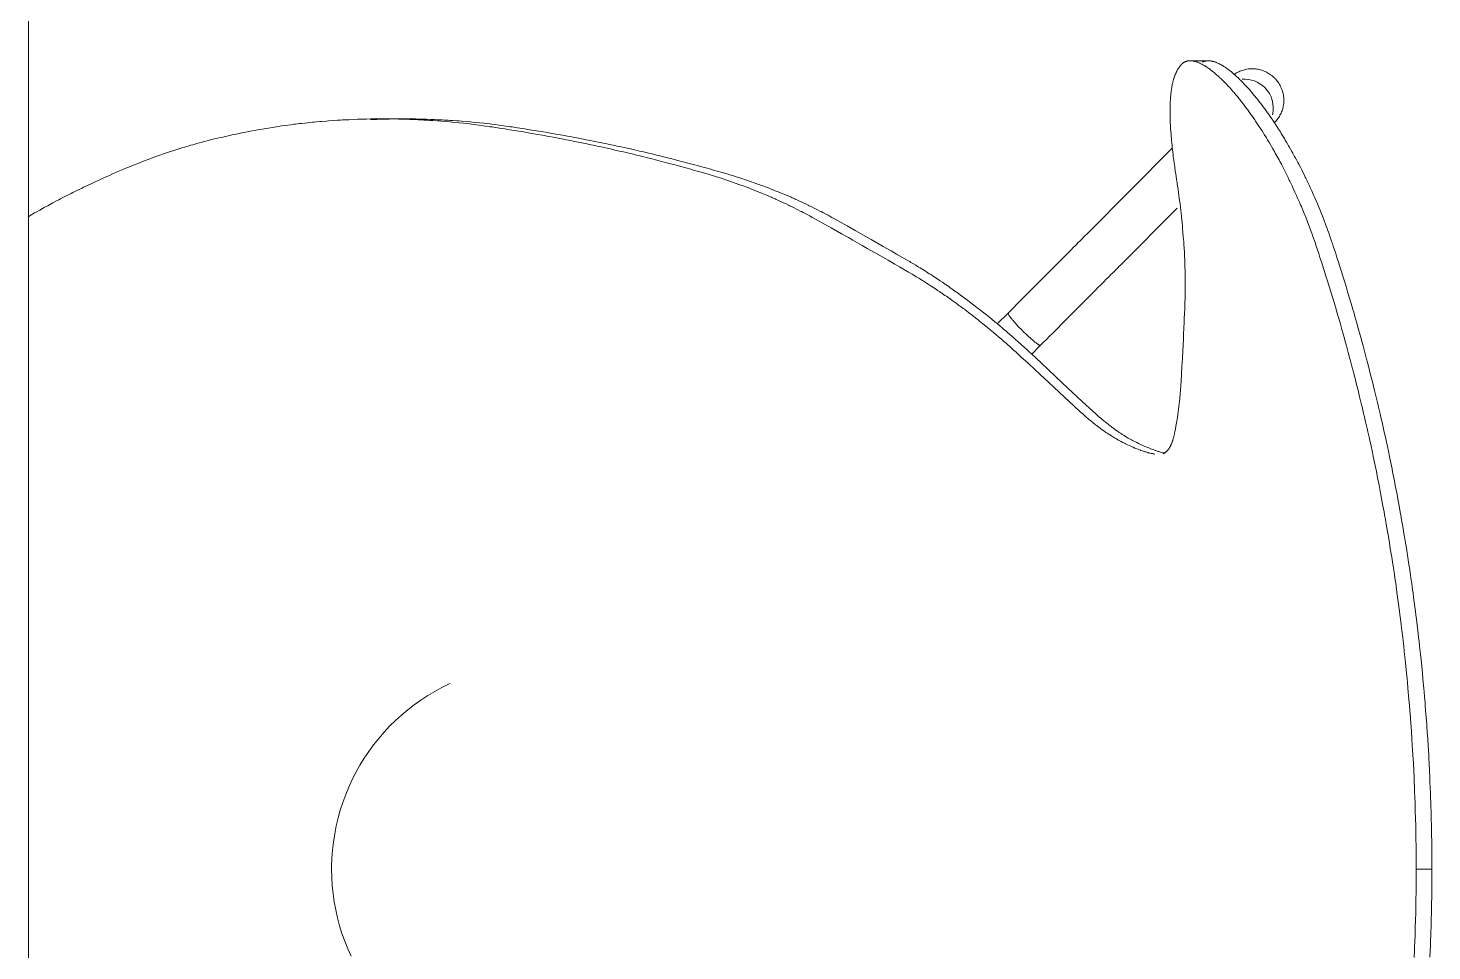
# Model space of a CAD drawing. Header units: millimetres. Extents: x -64292 to 329, y -3854 to 56761.
# Drawn here: x -1378.5 to -949, y -1013.5 to -731.2 of the extents above; entities that cross this region are included whole.
import ezdxf

# ---------------------------------------------------------------- set-up
doc = ezdxf.new("R2010")
doc.units = ezdxf.units.MM
doc.header["$MEASUREMENT"] = 0
doc.layers.add('I-FURN', color=30, linetype='Continuous', lineweight=13)

# ---------------------------------------------------------------- blocks, each defined once
blk = doc.blocks.new('New Furniture_Meeting Table Project Room South_NT2 - NT2-9574844-GA PLAN - LEVEL 11')
at = {"layer": 'I-FURN'}
for p, q in [((-672.67, -1824.05), (671.31, -1824.05)), ((671.31, -1824.05), (885, -1824.05))]:
    blk.add_line(p, q, dxfattribs=at)
blk = doc.blocks.new('New Furniture_Project Room Chairs_NC5 - NC5-V35-GA PLAN - LEVEL 11')
at = {"layer": 'I-FURN'}
for p, q in [((229.62, 38.2), (229.62, 44.39)), ((56.86, 23.12), (56.73, 23.39)), ((170.19, -147.58), (166.84, -144.24)), ((157.55, -154.74), (160.31, -157.5)), ((220.71, -197.89), (194.64, -171.93)), ((184.77, -181.85), (202.27, -199.28)), ((247.38, -208.82), (247.38, -203.28)), ((0, -277.24), (0, -272.42))]:
    blk.add_line(p, q, dxfattribs=at)
at = {"layer": 'I-FURN', "flags": 128}
for points in [[(215.47, 119.97), (214.94, 121.25), (214.67, 121.89), (214.27, 122.85), (213.87, 123.8), (213.67, 124.28), (213.26, 125.23), (213.05, 125.71), (212.74, 126.42), (212.32, 127.37), (212.11, 127.84), (211.79, 128.55), (211.31, 129.62), (210.88, 130.56), (210.67, 131.03), (210.34, 131.73), (209.85, 132.79), (209.35, 133.84), (209.1, 134.36), (208.65, 135.29), (208.43, 135.76), (208.09, 136.45), (207.57, 137.5), (207.06, 138.54), (206.8, 139.06), (206.27, 140.09), (206.01, 140.61), (205.61, 141.38), (205.11, 142.35), (204.85, 142.83), (204.47, 143.56), (203.9, 144.64), (203.32, 145.72), (203.03, 146.25), (202.44, 147.33), (202.14, 147.86), (201.7, 148.67), (201.1, 149.74), (200.8, 150.27), (200.34, 151.07), (199.66, 152.26)], [(228.69, 64.06), (228.62, 64.77), (228.57, 65.24), (228.48, 66.19), (228.43, 66.66), (228.33, 67.61), (228.22, 68.56), (228.15, 69.18), (227.99, 70.44), (227.93, 70.91), (227.81, 71.86), (227.69, 72.8), (227.6, 73.42), (227.42, 74.68), (227.29, 75.62), (227.19, 76.24), (227, 77.49), (226.9, 78.12), (226.7, 79.37), (226.49, 80.62), (226.34, 81.45), (226.24, 82), (226.04, 83.11), (225.84, 84.21), (225.73, 84.77), (225.57, 85.6), (225.33, 86.84), (225.07, 88.08), (224.94, 88.7), (224.68, 89.94), (224.54, 90.56), (224.33, 91.49), (224.05, 92.72), (223.91, 93.34), (223.69, 94.26), (223.46, 95.19), (223.35, 95.65), (223.04, 96.87), (222.88, 97.49), (222.64, 98.4), (222.4, 99.32), (222.28, 99.78), (222.02, 100.69), (221.9, 101.15), (221.7, 101.83), (221.51, 102.52), (221.37, 102.97), (221.1, 103.88), (220.97, 104.33), (220.69, 105.24), (220.41, 106.15), (220.22, 106.75), (219.84, 107.95), (219.69, 108.4), (219.39, 109.3), (219.09, 110.2), (218.89, 110.79), (218.48, 111.99), (218.16, 112.88), (217.95, 113.47), (217.51, 114.66), (217.3, 115.25), (216.85, 116.43), (216.4, 117.62), (216.09, 118.4), (215.88, 118.92), (215.47, 119.97)], [(226.95, 9.3), (227.11, 10.3), (227.21, 10.97), (227.4, 12.31), (227.49, 12.98), (227.67, 14.32), (227.84, 15.66), (227.95, 16.55), (228.03, 17.15), (228.16, 18.34), (228.24, 19.01), (228.38, 20.36), (228.52, 21.7), (228.6, 22.6), (228.66, 23.19), (228.77, 24.39), (228.88, 25.74), (228.95, 26.63), (228.99, 27.23), (229.08, 28.43), (229.13, 29.33), (229.17, 29.93), (229.24, 31.13), (229.27, 31.73), (229.33, 32.93), (229.39, 34.13), (229.42, 34.93), (229.44, 35.46), (229.48, 36.53), (229.51, 37.6), (229.52, 38.13), (229.54, 38.94), (229.56, 40.14), (229.58, 41.34), (229.58, 41.95), (229.59, 43.15), (229.59, 43.75), (229.59, 44.66), (229.58, 45.86), (229.57, 46.47), (229.56, 47.37), (229.54, 48.73), (229.51, 49.94), (229.49, 50.54), (229.46, 51.45), (229.41, 52.81), (229.35, 54.17), (229.32, 54.85), (229.26, 56.06), (229.22, 56.67), (229.17, 57.58), (229.08, 58.94), (228.99, 60.3), (228.94, 60.99), (228.83, 62.35), (228.78, 63.03), (228.69, 64.06)], [(0, 59.39), (-2.5, 59.34), (-5, 59.19), (-7.49, 58.94), (-9.96, 58.59), (-12.42, 58.15), (-14.87, 57.6), (-17.28, 56.96), (-19.67, 56.23), (-22.03, 55.4), (-24.36, 54.47), (-26.64, 53.45)], [(56.73, 23.39), (55.62, 25.63), (54.42, 27.83), (53.14, 29.98), (51.77, 32.08), (50.31, 34.12), (48.78, 36.09), (47.17, 38.01), (45.48, 39.86), (43.73, 41.64), (41.9, 43.35), (40, 44.98), (38.04, 46.54), (36.02, 48.02), (33.95, 49.42), (31.82, 50.73), (29.63, 51.95), (27.41, 53.09), (25.13, 54.14), (22.82, 55.09), (20.47, 55.96), (18.09, 56.73), (15.69, 57.4), (13.25, 57.98), (10.8, 58.45), (8.32, 58.84), (5.84, 59.12), (3.34, 59.3), (0.85, 59.38), (0, 59.39)], [(229.37, 47.52), (229.4, 46.88), (229.45, 45.61), (229.49, 44.33), (229.51, 43.48), (229.53, 42.92), (229.55, 41.79), (229.57, 40.51), (229.58, 39.67), (229.59, 39.1), (229.59, 37.97), (229.59, 37.12), (229.59, 36.56), (229.58, 35.43), (229.58, 34.87), (229.56, 33.74), (229.54, 32.61), (229.52, 31.86), (229.51, 31.36), (229.48, 30.36), (229.44, 29.29), (229.42, 28.76), (229.39, 27.95), (229.33, 26.75), (229.27, 25.55), (229.24, 24.96), (229.17, 23.76), (229.13, 23.16), (229.08, 22.26), (228.99, 21.06), (228.95, 20.46), (228.88, 19.56), (228.77, 18.22), (228.66, 17.02), (228.6, 16.43), (228.52, 15.53), (228.38, 14.19), (228.24, 12.84), (228.16, 12.17), (228.03, 10.98), (227.95, 10.38), (227.84, 9.49), (227.67, 8.15), (227.49, 6.81), (227.4, 6.14), (227.21, 4.8), (227.11, 4.13), (226.95, 3.13)], [(212.95, -54.8), (213.28, -53.64), (213.51, -52.86), (213.95, -51.31), (214.17, -50.53), (214.6, -48.97), (215.03, -47.42), (215.32, -46.38), (215.5, -45.68), (215.88, -44.29), (216.08, -43.51), (216.49, -41.95), (216.9, -40.38), (217.17, -39.34), (217.34, -38.64), (217.69, -37.25), (218.08, -35.68), (218.34, -34.63), (218.51, -33.93), (218.85, -32.54), (219.1, -31.49), (219.26, -30.79), (219.59, -29.39), (219.75, -28.69), (220.07, -27.28), (220.39, -25.88), (220.6, -24.94), (221.01, -23.07), (221.27, -21.88), (221.44, -21.09), (221.78, -19.5), (221.94, -18.71), (222.27, -17.12), (222.6, -15.53), (222.81, -14.47), (222.95, -13.77), (223.23, -12.35), (223.38, -11.55), (223.69, -9.96), (223.99, -8.36), (224.18, -7.3), (224.32, -6.59), (224.57, -5.17), (224.86, -3.57), (225.04, -2.5), (225.17, -1.78), (225.41, -0.36), (225.59, 0.71), (225.71, 1.42), (225.95, 2.85), (226.06, 3.57), (226.29, 5), (226.52, 6.43), (226.66, 7.39), (226.95, 9.3)], [(226.95, 3.13), (226.66, 1.22), (226.52, 0.26), (226.29, -1.16), (226.06, -2.59), (225.95, -3.31), (225.71, -4.73), (225.59, -5.45), (225.41, -6.51), (225.17, -7.94), (225.05, -8.65), (224.86, -9.72), (224.57, -11.31), (224.32, -12.73), (224.19, -13.44), (223.99, -14.51), (223.69, -16.1), (223.38, -17.69), (223.23, -18.49), (222.95, -19.9), (222.81, -20.61), (222.6, -21.67), (222.27, -23.25), (221.95, -24.84), (221.78, -25.63), (221.44, -27.21), (221.27, -28), (221.01, -29.19), (220.6, -31.06), (220.39, -32), (220.08, -33.4), (219.75, -34.8), (219.59, -35.5), (219.26, -36.9), (219.1, -37.6), (218.85, -38.64), (218.51, -40.04), (218.34, -40.74), (218.08, -41.78), (217.69, -43.35), (217.34, -44.74), (217.17, -45.44), (216.9, -46.48), (216.49, -48.04), (216.08, -49.61), (215.88, -50.39), (215.5, -51.77), (215.32, -52.46), (215.03, -53.5), (214.6, -55.06), (214.17, -56.61), (213.95, -57.39), (213.51, -58.94), (213.28, -59.72), (212.95, -60.88)], [(198.9, -88.66), (199.23, -88.07), (199.45, -87.67), (199.88, -86.88), (200.09, -86.48), (200.52, -85.68), (200.94, -84.88), (201.21, -84.35), (201.4, -83.99), (201.76, -83.28), (201.97, -82.87), (202.37, -82.07), (202.77, -81.26), (203.03, -80.72), (203.21, -80.35), (203.55, -79.63), (203.94, -78.81), (204.19, -78.27), (204.36, -77.9), (204.69, -77.17), (204.94, -76.63), (205.11, -76.26), (205.43, -75.52), (205.59, -75.16), (205.91, -74.42), (206.23, -73.68), (206.44, -73.19), (206.85, -72.2), (207.11, -71.57), (207.28, -71.15), (207.62, -70.31), (207.79, -69.89), (208.12, -69.05), (208.45, -68.2), (208.66, -67.64), (209.09, -66.51), (209.25, -66.08), (209.56, -65.23), (209.87, -64.37), (210.07, -63.8), (210.47, -62.65), (210.76, -61.79), (210.95, -61.21), (211.33, -60.06), (211.52, -59.48), (211.89, -58.31), (212.25, -57.15), (212.49, -56.37), (212.64, -55.85), (212.95, -54.8)], [(212.95, -60.88), (212.64, -61.92), (212.49, -62.44), (212.25, -63.22), (211.89, -64.38), (211.52, -65.54), (211.33, -66.12), (210.95, -67.27), (210.76, -67.85), (210.47, -68.71), (210.07, -69.85), (209.87, -70.42), (209.56, -71.28), (209.25, -72.13), (209.09, -72.55), (208.67, -73.68), (208.45, -74.25), (208.12, -75.09), (207.79, -75.93), (207.62, -76.35), (207.29, -77.19), (207.11, -77.61), (206.86, -78.23), (206.44, -79.22), (206.23, -79.71), (205.92, -80.45), (205.6, -81.18), (205.43, -81.55), (205.11, -82.28), (204.94, -82.65), (204.7, -83.19), (204.36, -83.92), (204.19, -84.29), (203.94, -84.83), (203.55, -85.64), (203.21, -86.37), (203.03, -86.73), (202.77, -87.27), (202.37, -88.07), (201.97, -88.88), (201.76, -89.28), (201.4, -89.99), (201.22, -90.35), (200.94, -90.88), (200.52, -91.68), (200.09, -92.48), (199.88, -92.87), (199.45, -93.66), (199.23, -94.06), (198.9, -94.65)], [(182.69, -117.15), (184.31, -114.34), (185.12, -112.93), (186.33, -110.83), (188.15, -107.66), (189.95, -104.5), (190.86, -102.92), (192.46, -100.1), (193.25, -98.7), (194.45, -96.58), (196.24, -93.42), (198.02, -90.24), (198.9, -88.66)], [(198.9, -94.65), (196.84, -98.33), (195.45, -100.78), (194.53, -102.41), (192.68, -105.67), (190.58, -109.34), (189.18, -111.79), (188.25, -113.42), (186.38, -116.68)], [(186.38, -116.68), (185.91, -117.46), (185.68, -117.85), (185.33, -118.44), (184.8, -119.32), (184.27, -120.2), (184, -120.64), (183.46, -121.51), (183.19, -121.95), (182.77, -122.6), (182.22, -123.47), (181.94, -123.9), (181.52, -124.55), (180.89, -125.52), (180.31, -126.39), (180.03, -126.82), (179.59, -127.46), (178.94, -128.43), (178.27, -129.39), (177.94, -129.87), (177.6, -130.35), (176.92, -131.31), (176.23, -132.26), (175.77, -132.9), (175.46, -133.32), (174.84, -134.17), (174.14, -135.11), (173.66, -135.74), (173.35, -136.16), (172.71, -137), (172.23, -137.62), (171.91, -138.04), (171.26, -138.87), (170.93, -139.28), (170.28, -140.11), (169.62, -140.93), (169.19, -141.48), (168.3, -142.57), (167.41, -143.65), (166.97, -144.19), (166.29, -145), (165.62, -145.8), (165.28, -146.2), (164.6, -147), (164.26, -147.4), (163.74, -147.99), (163.05, -148.78), (162.71, -149.18), (162.19, -149.77), (161.4, -150.65), (160.7, -151.43), (160.35, -151.82), (159.82, -152.41), (159.02, -153.28), (158.22, -154.14), (157.81, -154.58)], [(157.81, -150.4), (158.17, -150.01), (158.86, -149.25), (159.56, -148.48), (160.02, -147.96), (160.33, -147.62), (160.94, -146.93), (161.62, -146.15), (162.07, -145.63), (162.97, -144.58), (163.42, -144.06), (164.31, -143), (165.19, -141.94), (165.77, -141.23), (166.16, -140.76), (166.93, -139.81), (167.7, -138.85), (168.08, -138.37), (168.65, -137.65), (169.5, -136.56), (170.07, -135.83), (170.34, -135.47), (170.76, -134.92), (171.32, -134.19), (171.59, -133.82), (172, -133.27), (172.62, -132.44), (173.16, -131.7), (173.43, -131.33), (173.83, -130.77), (174.43, -129.94), (175.02, -129.1), (175.31, -128.68), (175.6, -128.26), (176.18, -127.42), (176.75, -126.57), (177.13, -126.01), (177.38, -125.63), (177.88, -124.88), (178.44, -124.03), (178.81, -123.46), (179.05, -123.08), (179.53, -122.32), (179.89, -121.75), (180.13, -121.37), (180.61, -120.61), (180.84, -120.22), (181.31, -119.46), (181.77, -118.69), (182.08, -118.18), (182.69, -117.15)], [(164.74, -152.02), (164.93, -151.83), (165.31, -151.45), (165.7, -151.08), (166.21, -150.59), (166.46, -150.36), (166.83, -150.02), (167.07, -149.8), (167.54, -149.38), (167.87, -149.09), (168.03, -148.96), (168.19, -148.82), (168.49, -148.58), (168.68, -148.43), (168.92, -148.24), (169.04, -148.16), (169.27, -147.98), (169.38, -147.91), (169.45, -147.86), (169.59, -147.78), (169.67, -147.73), (169.72, -147.7), (169.81, -147.65), (169.91, -147.61), (169.99, -147.57), (170.03, -147.56)], [(194.64, -171.93), (194.46, -171.75), (194.24, -171.53), (193.99, -171.28), (193.7, -170.99), (193.38, -170.67), (193.02, -170.31), (192.63, -169.92), (192.21, -169.5), (191.76, -169.05), (191.27, -168.57), (190.75, -168.05), (190.2, -167.51), (189.63, -166.93), (189.02, -166.33), (188.39, -165.7), (187.74, -165.05), (187.05, -164.37), (186.35, -163.67), (185.62, -162.94), (184.87, -162.19), (184.1, -161.42), (183.31, -160.64), (182.5, -159.83), (181.68, -159.01), (180.84, -158.18), (179.98, -157.33), (179.12, -156.46), (178.24, -155.59), (177.35, -154.71), (176.46, -153.81), (175.55, -152.91), (174.64, -152.01), (173.73, -151.1), (172.82, -150.19), (171.9, -149.28), (170.99, -148.37), (170.19, -147.58)], [(140.19, -169.43), (145.97, -163.22), (148.9, -160.07), (151.52, -157.24), (152.84, -155.81), (154.83, -153.66), (156.82, -151.49), (157.81, -150.4)], [(157.81, -154.58), (154.82, -157.8), (152.83, -159.93), (148.88, -164.15), (143.06, -170.38), (140.19, -173.45)], [(160.3, -157.33), (160.31, -157.3), (160.34, -157.21), (160.39, -157.12), (160.44, -157.02), (160.47, -156.97), (160.51, -156.89), (160.6, -156.76), (160.64, -156.69), (160.72, -156.58), (160.89, -156.34), (161.02, -156.17), (161.2, -155.92), (161.31, -155.79), (161.55, -155.49), (161.68, -155.33), (161.96, -155), (162.16, -154.78), (162.58, -154.3), (162.91, -153.94), (163.08, -153.75), (163.43, -153.37), (163.92, -152.86), (164.17, -152.6), (164.55, -152.22), (164.74, -152.02)], [(160.31, -157.5), (161.23, -158.41), (162.14, -159.32), (163.06, -160.23), (163.97, -161.14), (164.89, -162.05), (165.79, -162.95), (166.69, -163.85), (167.59, -164.74), (168.48, -165.62), (169.35, -166.5), (170.22, -167.36), (171.07, -168.21), (171.91, -169.04), (172.73, -169.86), (173.53, -170.66), (174.32, -171.45), (175.09, -172.21), (175.84, -172.96), (176.56, -173.68), (177.27, -174.38), (177.95, -175.06), (178.6, -175.71), (179.23, -176.33), (179.83, -176.93), (180.4, -177.5), (180.94, -178.04), (181.46, -178.55), (181.94, -179.03), (182.39, -179.48), (182.81, -179.9), (183.19, -180.28), (183.55, -180.63), (183.86, -180.95), (184.15, -181.23), (184.4, -181.48), (184.61, -181.69), (184.77, -181.85)], [(131, -181.91), (131.1, -181.72), (131.31, -181.33), (131.6, -180.81), (131.75, -180.55), (131.98, -180.16), (132.21, -179.77), (132.33, -179.57), (132.52, -179.27), (132.77, -178.87), (132.9, -178.67), (133.09, -178.37), (133.39, -177.91), (133.67, -177.51), (133.81, -177.3), (134.02, -176.99), (134.34, -176.53), (134.68, -176.07), (134.85, -175.84), (135.02, -175.61), (135.37, -175.14), (135.73, -174.67), (135.97, -174.36), (136.14, -174.15), (136.47, -173.73), (136.85, -173.26), (137.11, -172.94), (137.29, -172.73), (137.64, -172.3), (138, -171.88), (138.25, -171.6), (138.74, -171.03), (139.31, -170.39), (139.9, -169.75), (140.19, -169.43)], [(140.19, -173.45), (139.93, -173.73), (139.41, -174.3), (139.03, -174.73), (138.65, -175.16), (138.46, -175.37), (138.1, -175.8), (137.91, -176.01), (137.65, -176.33), (137.29, -176.75), (137.12, -176.96), (136.86, -177.28), (136.47, -177.76), (136.14, -178.18), (135.98, -178.39), (135.73, -178.7), (135.37, -179.18), (135.02, -179.65), (134.85, -179.88), (134.68, -180.12), (134.35, -180.58), (134.02, -181.05), (133.81, -181.36), (133.67, -181.56), (133.39, -181.98), (133.19, -182.28), (133.06, -182.49), (132.8, -182.9), (132.67, -183.1), (132.43, -183.5), (132.1, -184.04), (131.95, -184.31), (131.72, -184.71), (131.5, -185.11), (131.39, -185.31), (131.23, -185.6), (131, -186.04)], [(127.04, -192.47), (127.09, -192.16), (127.12, -191.99), (127.16, -191.74), (127.21, -191.48), (127.24, -191.35), (127.3, -191.08), (127.34, -190.94), (127.39, -190.73), (127.46, -190.44), (127.5, -190.29), (127.57, -190.06), (127.67, -189.71), (127.76, -189.4), (127.82, -189.24), (127.89, -188.99), (128.02, -188.62), (128.16, -188.23), (128.23, -188.04), (128.4, -187.56), (128.49, -187.32), (128.64, -186.95), (128.87, -186.39), (129.12, -185.81), (129.25, -185.51), (129.43, -185.11), (129.52, -184.91), (129.66, -184.6), (129.88, -184.13), (130.09, -183.7), (130.19, -183.49), (130.35, -183.16), (130.6, -182.67), (130.86, -182.17), (131, -181.91)], [(131, -186.04), (130.85, -186.34), (130.55, -186.93), (130.27, -187.5), (130.08, -187.88), (129.97, -188.13), (129.74, -188.62), (129.49, -189.17), (129.34, -189.53), (129.23, -189.76), (129.04, -190.23), (128.9, -190.58), (128.81, -190.8), (128.63, -191.25), (128.55, -191.47), (128.39, -191.91), (128.24, -192.33), (128.14, -192.61), (128.08, -192.8), (127.96, -193.16), (127.87, -193.46), (127.81, -193.65), (127.7, -194.03), (127.65, -194.22), (127.55, -194.59), (127.45, -194.95), (127.4, -195.18), (127.36, -195.34), (127.3, -195.64)], [(133.37, -198.5), (133.18, -198.46), (132.8, -198.38), (132.43, -198.29), (132.2, -198.23), (132.04, -198.19), (131.74, -198.1), (131.41, -198), (131.19, -197.93), (131.06, -197.89), (130.78, -197.79), (130.58, -197.72), (130.46, -197.67), (130.2, -197.56), (130.08, -197.51), (129.84, -197.41), (129.62, -197.3), (129.47, -197.22), (129.37, -197.17), (129.19, -197.07), (129.07, -197), (129, -196.96), (128.85, -196.87), (128.78, -196.82), (128.64, -196.73), (128.51, -196.64), (128.43, -196.57), (128.26, -196.44), (128.21, -196.39), (128.09, -196.29), (127.98, -196.19), (127.91, -196.12), (127.78, -195.99), (127.69, -195.88), (127.63, -195.81), (127.59, -195.76), (127.52, -195.66), (127.47, -195.59), (127.43, -195.54), (127.37, -195.44), (127.34, -195.39), (127.28, -195.29), (127.23, -195.19), (127.2, -195.12), (127.13, -194.98)], [(246.3, -200.63), (246.16, -200.5), (246.08, -200.44), (245.97, -200.34), (245.8, -200.2), (245.62, -200.07), (245.53, -200), (245.35, -199.87), (245.25, -199.81), (245.11, -199.71), (244.91, -199.59), (244.81, -199.53), (244.66, -199.44), (244.43, -199.31), (244.21, -199.19), (244.1, -199.14), (243.94, -199.06), (243.69, -198.94), (243.42, -198.82), (243.29, -198.76), (243.05, -198.67), (242.93, -198.62), (242.74, -198.55), (242.46, -198.45), (242.17, -198.35), (242.02, -198.3), (241.72, -198.21), (241.57, -198.17), (241.34, -198.1), (241.1, -198.04), (240.94, -198), (240.62, -197.92), (240.45, -197.88), (240.12, -197.81), (239.77, -197.74), (239.54, -197.7), (239.07, -197.62), (238.89, -197.59), (238.53, -197.53), (238.16, -197.48), (237.91, -197.45), (237.4, -197.39), (237.01, -197.35), (236.74, -197.32), (236.21, -197.27), (235.94, -197.25), (235.38, -197.21), (234.82, -197.18), (234.44, -197.17), (234.18, -197.16), (233.66, -197.14), (233.33, -197.13), (232.66, -197.12), (231.97, -197.11), (231.5, -197.12), (231.18, -197.12), (230.55, -197.13), (229.82, -197.14), (229.32, -197.16), (228.99, -197.17), (228.32, -197.2), (227.81, -197.22), (227.46, -197.24), (226.77, -197.28), (226.41, -197.3), (225.7, -197.35), (224.98, -197.41), (224.49, -197.45), (223.5, -197.53), (223.08, -197.57), (222.22, -197.65), (221.35, -197.74), (220.77, -197.8), (219.57, -197.94), (218.67, -198.05), (218.05, -198.12), (216.81, -198.28), (216.17, -198.37), (214.89, -198.54), (213.59, -198.73), (212.7, -198.86), (212.11, -198.95), (210.9, -199.13)], [(149.16, -200.47), (148.18, -200.41), (147.54, -200.37), (147.11, -200.34), (146.26, -200.28), (145.63, -200.23), (145.21, -200.19), (144.39, -200.12), (143.98, -200.08), (143.17, -200), (142.36, -199.91), (141.83, -199.85), (141.48, -199.81), (140.78, -199.73), (139.91, -199.61), (139.34, -199.54), (138.96, -199.48), (138.2, -199.37), (137.65, -199.28), (137.28, -199.22), (136.54, -199.1), (136.18, -199.04), (135.47, -198.91), (134.76, -198.78), (134.29, -198.69), (133.98, -198.63), (133.37, -198.5)], [(172.7, -201.66), (171.23, -201.61), (170.26, -201.57), (168.34, -201.48), (167.4, -201.44), (165.53, -201.36), (163.7, -201.27), (162.5, -201.21), (160.15, -201.09), (158.85, -201.02), (156.31, -200.88), (153.85, -200.74), (149.16, -200.47)], [(210.9, -199.13), (210.13, -199.25), (209.63, -199.33), (208.61, -199.48), (208.11, -199.56), (207.1, -199.7), (206.09, -199.84), (205.42, -199.93), (204.09, -200.1), (203.59, -200.17), (202.6, -200.29), (201.61, -200.4), (200.96, -200.48), (199.65, -200.62), (198.67, -200.72), (198.02, -200.79), (196.73, -200.91), (196.08, -200.97), (194.8, -201.08), (193.52, -201.18), (192.67, -201.25), (192.11, -201.29), (190.99, -201.36), (190.28, -201.4), (189.81, -201.43), (188.88, -201.49), (188.41, -201.51), (187.48, -201.56), (186.55, -201.6), (185.93, -201.62), (184.71, -201.66), (184.25, -201.68), (183.34, -201.7), (182.43, -201.72), (181.82, -201.74), (180.62, -201.75), (179.73, -201.76), (179.13, -201.76), (177.95, -201.76), (177.36, -201.76), (176.18, -201.74), (175.01, -201.72), (174.24, -201.71), (173.73, -201.69), (172.7, -201.66)], [(190.67, -241.84), (191.75, -241.48), (192.29, -241.3), (193.1, -241.01), (193.91, -240.73), (194.32, -240.58), (195.13, -240.29), (195.67, -240.09), (196.76, -239.68), (197.3, -239.48), (198.39, -239.06), (199.48, -238.63), (200.2, -238.34), (200.69, -238.14), (201.66, -237.74), (202.76, -237.29), (203.31, -237.05), (204.13, -236.7), (204.96, -236.34), (205.37, -236.16), (206.19, -235.8), (206.6, -235.61), (207.22, -235.33), (208.31, -234.83), (208.86, -234.58), (209.67, -234.19), (210.49, -233.8), (210.89, -233.61), (211.7, -233.21), (212.11, -233.01), (212.71, -232.71), (213.32, -232.41), (213.72, -232.2), (214.52, -231.79), (214.92, -231.58), (215.72, -231.17), (216.51, -230.75), (217.03, -230.46), (218.08, -229.89), (219.11, -229.32), (219.63, -229.03), (220.39, -228.6), (221.15, -228.16), (221.53, -227.94), (222.28, -227.5), (222.65, -227.28), (223.21, -226.94), (223.76, -226.61), (224.12, -226.39), (224.84, -225.94), (225.2, -225.72), (225.91, -225.27), (226.62, -224.82), (227.08, -224.51), (227.39, -224.31), (228, -223.91), (228.6, -223.51), (228.9, -223.31), (229.34, -223.01), (230, -222.55), (230.65, -222.1), (230.97, -221.88), (231.59, -221.43), (231.9, -221.21), (232.36, -220.87), (232.65, -220.66), (233.2, -220.25), (233.75, -219.83), (234.11, -219.56), (234.82, -219.01), (235.08, -218.8), (235.59, -218.39), (236.1, -217.98), (236.43, -217.71), (237.08, -217.17), (237.63, -216.7), (237.91, -216.47), (238.31, -216.12), (238.89, -215.6), (239.27, -215.26), (239.45, -215.09), (239.73, -214.83), (240.13, -214.46), (240.39, -214.21), (240.56, -214.04), (240.9, -213.71), (241.26, -213.35), (241.5, -213.11), (241.65, -212.95), (241.96, -212.63), (242.18, -212.39), (242.33, -212.23), (242.61, -211.92), (242.75, -211.77), (243.02, -211.46), (243.29, -211.16), (243.46, -210.96), (243.79, -210.57), (244.02, -210.28), (244.14, -210.14), (244.31, -209.92), (244.55, -209.61), (244.79, -209.3), (244.9, -209.14), (245.01, -208.99), (245.22, -208.69), (245.42, -208.39), (245.54, -208.2), (245.63, -208.07), (245.78, -207.82), (245.87, -207.67), (246.03, -207.39), (246.18, -207.12), (246.28, -206.94), (246.34, -206.82), (246.46, -206.58), (246.58, -206.35), (246.63, -206.24), (246.71, -206.07), (246.82, -205.82), (246.91, -205.57), (246.96, -205.45), (247.04, -205.21), (247.09, -205.06), (247.12, -204.96), (247.18, -204.75), (247.22, -204.6), (247.24, -204.51), (247.28, -204.31), (247.3, -204.22), (247.32, -204.03), (247.35, -203.84), (247.36, -203.72), (247.37, -203.64), (247.37, -203.48), (247.38, -203.28), (247.38, -203.18), (247.37, -203.03), (247.36, -202.88), (247.36, -202.81), (247.34, -202.66), (247.33, -202.59), (247.31, -202.49), (247.29, -202.35), (247.27, -202.29), (247.25, -202.19), (247.2, -202.04), (247.16, -201.91), (247.14, -201.85), (247.1, -201.76), (247.04, -201.62), (246.97, -201.49), (246.94, -201.42), (246.87, -201.31), (246.83, -201.25), (246.78, -201.17), (246.69, -201.05), (246.59, -200.93), (246.54, -200.88), (246.44, -200.77), (246.38, -200.71), (246.3, -200.63)], [(246.98, -207.05), (247.05, -207.18), (247.09, -207.27), (247.11, -207.33), (247.16, -207.45), (247.19, -207.55), (247.21, -207.61), (247.25, -207.74), (247.26, -207.8), (247.29, -207.94), (247.32, -208.07), (247.33, -208.16), (247.36, -208.35), (247.37, -208.52), (247.38, -208.61), (247.38, -208.74), (247.38, -208.95), (247.37, -209.16), (247.36, -209.27), (247.34, -209.49), (247.32, -209.6), (247.29, -209.77), (247.25, -209.98), (247.23, -210.08), (247.19, -210.24), (247.13, -210.48), (247.05, -210.73), (247.01, -210.85), (246.92, -211.11), (246.86, -211.24), (246.78, -211.43), (246.74, -211.53), (246.65, -211.73), (246.55, -211.94), (246.49, -212.08), (246.34, -212.36), (246.19, -212.65), (246.11, -212.79), (245.99, -213.01), (245.85, -213.23), (245.79, -213.35), (245.62, -213.62), (245.53, -213.75), (245.39, -213.96), (245.18, -214.27), (244.95, -214.59), (244.84, -214.76), (244.59, -215.08), (244.46, -215.25), (244.27, -215.5), (243.96, -215.89), (243.74, -216.15), (243.59, -216.32), (243.29, -216.67), (242.97, -217.03), (242.81, -217.22), (242.56, -217.49), (242.17, -217.91), (241.85, -218.24), (241.69, -218.41), (241.44, -218.66), (241.06, -219.05), (240.66, -219.44), (240.46, -219.63), (240.05, -220.03), (239.83, -220.23), (239.51, -220.53), (239.3, -220.72), (238.87, -221.1), (238.44, -221.48), (238.14, -221.74), (237.53, -222.27), (236.9, -222.79), (236.57, -223.06), (236.08, -223.46), (235.58, -223.87), (235.32, -224.07), (234.63, -224.62), (234.27, -224.89), (233.73, -225.3), (233.19, -225.71), (232.91, -225.91), (232.63, -226.12), (232.06, -226.53), (231.48, -226.95), (231.09, -227.22), (230.3, -227.78), (229.57, -228.27), (229.2, -228.52), (228.64, -228.9), (227.79, -229.46), (226.93, -230.02), (226.49, -230.3), (225.6, -230.86), (225.16, -231.14), (224.48, -231.56), (223.58, -232.11), (223.12, -232.38), (222.43, -232.79), (221.74, -233.2), (221.39, -233.4), (221.03, -233.6), (220.32, -234.01), (219.6, -234.41), (219.11, -234.68), (218.13, -235.22), (217.76, -235.42), (217.02, -235.82), (216.28, -236.21), (215.78, -236.47), (214.79, -236.99), (213.79, -237.5), (213.29, -237.75), (212.54, -238.12), (211.79, -238.49), (211.41, -238.68), (210.65, -239.04), (210.14, -239.28), (209.11, -239.76), (208.6, -240), (207.57, -240.47), (206.54, -240.93), (205.85, -241.24), (205.39, -241.44), (204.47, -241.84), (203.55, -242.23), (203.1, -242.42), (202.41, -242.7), (201.38, -243.13), (200.36, -243.54), (199.84, -243.74), (198.82, -244.14), (198.14, -244.4), (197.69, -244.58), (196.78, -244.92), (196.1, -245.17), (195.65, -245.34), (194.74, -245.66), (194.29, -245.82), (193.38, -246.14), (192.48, -246.45), (191.87, -246.66), (191.47, -246.79), (190.67, -247.06)], [(242.11, -229.07), (242.37, -228.79), (242.63, -228.51), (242.87, -228.21), (243.1, -227.9), (243.32, -227.59), (243.53, -227.26), (243.72, -226.93), (243.9, -226.59), (244.07, -226.25), (244.22, -225.9), (244.36, -225.54), (244.48, -225.18), (244.59, -224.81), (244.68, -224.44), (244.76, -224.06), (244.83, -223.69), (244.88, -223.31), (244.91, -222.93), (244.93, -222.55), (244.94, -222.17), (244.93, -221.78), (244.9, -221.4), (244.86, -221.03), (244.8, -220.65), (244.73, -220.27), (244.65, -219.9), (244.54, -219.54), (244.43, -219.18), (244.3, -218.82), (244.15, -218.47), (243.99, -218.12), (243.82, -217.78), (243.64, -217.45), (243.44, -217.13), (243.22, -216.82)], [(228.57, -229.15), (228.84, -229.41), (229.12, -229.67), (229.42, -229.91), (229.72, -230.14), (230.03, -230.35), (230.35, -230.56), (230.68, -230.75), (231.01, -230.93), (231.36, -231.09), (231.71, -231.24), (232.06, -231.37), (232.42, -231.5), (232.79, -231.6), (233.16, -231.69), (233.53, -231.77), (233.91, -231.83), (234.28, -231.88), (234.66, -231.91), (235.04, -231.93), (235.43, -231.93), (235.81, -231.91), (236.19, -231.88), (236.57, -231.84), (236.95, -231.78), (237.32, -231.7), (237.69, -231.61), (238.06, -231.51), (238.42, -231.39), (238.78, -231.26), (239.14, -231.11), (239.49, -230.95), (239.83, -230.77), (240.16, -230.58), (240.49, -230.38), (240.8, -230.17), (241.11, -229.94), (241.42, -229.7), (241.71, -229.45), (241.99, -229.19), (242.11, -229.07)], [(-26.96, -271.81), (-24.79, -271.91), (-23.7, -271.95), (-22.07, -272.01), (-20.13, -272.08), (-19.17, -272.11), (-17.71, -272.15), (-15.54, -272.21), (-13.36, -272.27), (-12.27, -272.29), (-10.09, -272.33), (-9, -272.35), (-7.36, -272.37), (-5.18, -272.39), (-4.09, -272.4), (-2.45, -272.41), (-0.82, -272.42), (0, -272.42)], [(0, -272.42), (0.82, -272.42), (2.45, -272.41), (4.09, -272.4), (5.18, -272.39), (7.36, -272.37), (8.99, -272.35), (10.08, -272.33), (12.26, -272.29), (13.35, -272.27), (15.52, -272.21), (17.7, -272.15), (19.15, -272.11), (20.12, -272.08), (22.05, -272.01), (23.68, -271.95), (24.77, -271.91), (26.94, -271.82), (28.03, -271.77), (30.2, -271.66), (32.37, -271.55), (33.82, -271.47), (34.78, -271.42), (36.71, -271.31), (37.79, -271.24), (39.96, -271.1), (42.13, -270.96), (43.57, -270.86), (44.53, -270.79), (46.45, -270.65), (48.62, -270.48), (50.06, -270.36), (51.02, -270.28), (52.94, -270.12), (54.37, -269.99), (55.33, -269.91), (57.25, -269.73), (58.21, -269.64), (60.12, -269.46), (62.03, -269.27), (63.31, -269.14), (65.85, -268.87), (66.66, -268.78), (68.27, -268.6), (69.88, -268.42), (70.95, -268.3), (73.09, -268.04), (74.7, -267.85), (75.77, -267.72), (77.9, -267.45), (78.97, -267.31), (81.1, -267.03), (83.24, -266.74), (84.66, -266.55), (85.6, -266.42), (87.49, -266.15), (89.08, -265.92), (90.15, -265.76), (92.27, -265.44), (93.33, -265.28), (95.44, -264.95), (97.56, -264.61), (98.96, -264.38), (99.9, -264.23), (101.78, -263.92), (102.83, -263.74), (104.93, -263.38), (107.03, -263.01), (108.43, -262.76), (109.37, -262.59), (111.23, -262.25), (113.32, -261.86), (114.71, -261.6), (115.64, -261.42), (117.49, -261.06), (118.88, -260.79), (119.8, -260.61), (121.65, -260.24), (122.57, -260.05), (124.42, -259.67), (126.26, -259.28), (127.48, -259.02), (129.93, -258.5), (130.7, -258.33), (132.25, -257.99), (133.79, -257.64), (134.82, -257.41), (136.87, -256.94), (138.4, -256.59), (139.43, -256.35), (141.47, -255.87), (142.49, -255.62), (144.52, -255.13), (146.56, -254.63), (147.91, -254.29), (148.81, -254.06), (150.61, -253.61), (152.13, -253.22), (153.13, -252.96), (155.15, -252.43), (156.16, -252.16), (158.16, -251.63), (160.17, -251.08), (161.5, -250.71), (162.39, -250.47), (164.17, -249.97), (165.16, -249.69), (167.15, -249.13), (169.14, -248.55), (170.46, -248.17), (171.34, -247.91), (173.09, -247.39), (175.06, -246.8), (176.38, -246.4), (177.25, -246.13), (178.99, -245.6), (180.3, -245.19), (181.17, -244.92), (182.9, -244.37), (183.77, -244.09), (185.5, -243.54), (187.23, -242.98), (188.37, -242.6), (190.67, -241.84)], [(0, -277.24), (-0.82, -277.24), (-2.45, -277.23), (-4.09, -277.22), (-5.18, -277.21), (-7.35, -277.19), (-8.99, -277.17), (-10.08, -277.15), (-12.25, -277.11), (-13.34, -277.09), (-15.52, -277.03), (-17.7, -276.98), (-19.15, -276.93), (-20.11, -276.9), (-22.05, -276.83), (-23.68, -276.77), (-24.77, -276.73), (-26.94, -276.64)], [(190.67, -247.06), (188.37, -247.81), (187.22, -248.18), (185.49, -248.73), (183.76, -249.28), (182.89, -249.55), (181.15, -250.09), (180.28, -250.36), (178.97, -250.76), (177.22, -251.29), (176.35, -251.56), (175.04, -251.95), (173.06, -252.53), (171.3, -253.05), (170.42, -253.3), (169.1, -253.68), (167.11, -254.25), (165.12, -254.81), (164.12, -255.09), (162.35, -255.58), (161.46, -255.82), (160.12, -256.18), (158.12, -256.72), (156.1, -257.25), (155.1, -257.51), (153.08, -258.03), (152.07, -258.29), (150.55, -258.67), (148.75, -259.13), (147.85, -259.35), (146.5, -259.68), (144.46, -260.18), (142.43, -260.66), (141.41, -260.9), (139.36, -261.38), (138.34, -261.62), (136.8, -261.97), (134.75, -262.43), (133.72, -262.66), (132.18, -263), (130.63, -263.33), (129.86, -263.5), (127.41, -264.02), (126.19, -264.28), (124.35, -264.66), (122.5, -265.03), (121.58, -265.22), (119.73, -265.58), (118.81, -265.76), (117.42, -266.03), (115.57, -266.39), (114.64, -266.56), (113.25, -266.82), (111.15, -267.21), (109.29, -267.54), (108.36, -267.71), (106.96, -267.96), (104.86, -268.32), (102.76, -268.68), (101.7, -268.85), (99.83, -269.16), (98.89, -269.31), (97.49, -269.54), (95.37, -269.87), (93.26, -270.19), (92.2, -270.35), (90.08, -270.67), (89.02, -270.82), (87.42, -271.05), (85.53, -271.32), (84.59, -271.45), (83.17, -271.64), (81.04, -271.92), (78.91, -272.2), (77.84, -272.33), (75.7, -272.6), (74.63, -272.73), (73.03, -272.92), (70.89, -273.17), (69.82, -273.29), (68.21, -273.47), (66.6, -273.65), (65.8, -273.73), (63.25, -274), (61.98, -274.13), (60.07, -274.32), (58.15, -274.5), (57.2, -274.59), (55.28, -274.76), (54.32, -274.85), (52.89, -274.97), (50.97, -275.13), (50.01, -275.21), (48.57, -275.32), (46.41, -275.49), (44.49, -275.63), (43.53, -275.7), (42.09, -275.8), (39.92, -275.94), (37.76, -276.08), (36.67, -276.14), (34.75, -276.25), (33.79, -276.3), (32.34, -276.38), (30.17, -276.49), (28, -276.59), (26.92, -276.64), (24.74, -276.73), (23.66, -276.77), (22.03, -276.84), (20.1, -276.9), (19.13, -276.93), (17.68, -276.98), (15.51, -277.03), (13.33, -277.09), (12.24, -277.11), (10.07, -277.15), (8.98, -277.17), (7.35, -277.19), (5.17, -277.21), (4.08, -277.22), (2.45, -277.23), (0.82, -277.24), (0, -277.24)]]:
    blk.add_lwpolyline(points, dxfattribs=at)
at = {"layer": 'I-FURN'}
for start_param, end_param in [(4.716582, 5.59563), (3.669385, 4.716582)]:
    blk.add_ellipse((233.11, -220.08), major_axis=(6.16, 6.13), ratio=0.983798, start_param=start_param, end_param=end_param, dxfattribs=at)

msp = doc.modelspace()

# ---------------------------------------------------------------- block references
at = {"layer": 'I-FURN'}
for name, p, rotation in [('New Furniture_Meeting Table Project Room South_NT2 - NT2-9574844-GA PLAN - LEVEL 11', (-3202.41, -1564), 89.99999999999991), ('New Furniture_Project Room Chairs_NC5 - NC5-V35-GA PLAN - LEVEL 11', (-1226.23, -988.55), 89.99999999999959)]:
    msp.add_blockref(name, p, dxfattribs=dict(at, rotation=rotation))

doc.saveas('drawing.dxf')
